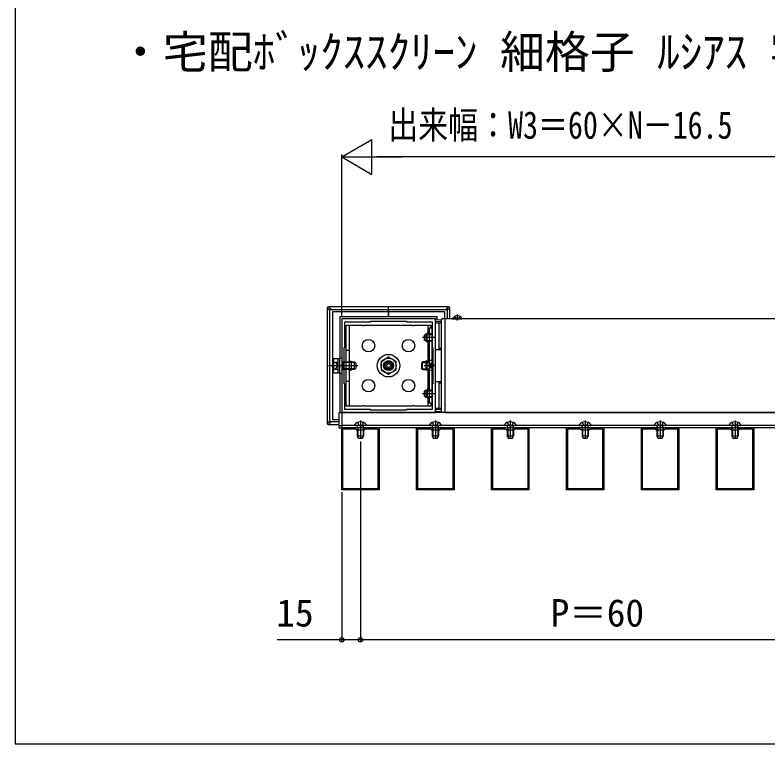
# Model space of a CAD drawing. Units: millimetres, scale not verified. Extents: x -875 to 875, y -1310 to 1300.
# Drawn here: x -875 to -573.5, y -1310 to -1018.2 of the extents above; entities that cross this region are included whole.
import ezdxf
from ezdxf.enums import TextEntityAlignment as Align

# ---------------------------------------------------------------- set-up
doc = ezdxf.new("R2010")
doc.units = ezdxf.units.MM
doc.header["$LTSCALE"] = 4
for name, color, linetype in [('0-1_USER1', 3, 'Continuous'), ('0-2_YKK_11', 7, 'Continuous'), ('0-3_YKK_12', 2, 'Continuous'), ('0-4_YKK_13', 4, 'Continuous'), ('0-5_YKK_D', 6, 'Continuous'), ('0-6_YKK_ZWAK', 7, 'Continuous')]:
    doc.layers.add(name, color=color, linetype=linetype)
doc.styles.add('ＭＳ ゴシック', font='')
doc.styles.get('ＭＳ ゴシック').set_extended_font_data('MS Gothic')

msp = doc.modelspace()

# ---------------------------------------------------------------- linework, layer by layer
at = {"layer": '0-2_YKK_11'}
for points in [[(-706.68, -1177.32), (-706.68, -1139.82), (-744.18, -1139.82), (-744.18, -1177.32)], [(-718.18, -1176.32), (-732.68, -1176.32), (-732.68, -1176.07), (-742.93, -1176.07), (-742.93, -1165.82), (-743.18, -1165.82), (-743.18, -1151.32), (-742.93, -1151.32), (-742.93, -1141.07), (-732.68, -1141.07), (-732.68, -1140.82), (-718.18, -1140.82), (-718.18, -1141.07), (-707.93, -1141.07), (-707.93, -1151.32), (-707.68, -1151.32), (-707.68, -1165.82), (-707.93, -1165.82), (-707.93, -1176.07), (-718.18, -1176.07)], [(-744.18, -1208.32), (-744.18, -1183.32), (-729.18, -1183.32), (-729.18, -1208.32)], [(-743.68, -1207.82), (-743.68, -1183.82), (-738.68, -1183.82), (-738.18, -1184.32), (-735.18, -1184.32), (-734.68, -1183.82), (-729.68, -1183.82), (-729.68, -1207.82)], [(-714.18, -1208.32), (-714.18, -1183.32), (-699.18, -1183.32), (-699.18, -1208.32)], [(-713.68, -1207.82), (-713.68, -1183.82), (-708.68, -1183.82), (-708.18, -1184.32), (-705.18, -1184.32), (-704.68, -1183.82), (-699.68, -1183.82), (-699.68, -1207.82)], [(-684.18, -1208.32), (-684.18, -1183.32), (-669.18, -1183.32), (-669.18, -1208.32)], [(-683.68, -1207.82), (-683.68, -1183.82), (-678.68, -1183.82), (-678.18, -1184.32), (-675.18, -1184.32), (-674.68, -1183.82), (-669.68, -1183.82), (-669.68, -1207.82)], [(-654.18, -1208.32), (-654.18, -1183.32), (-639.18, -1183.32), (-639.18, -1208.32)], [(-653.68, -1207.82), (-653.68, -1183.82), (-648.68, -1183.82), (-648.18, -1184.32), (-645.18, -1184.32), (-644.68, -1183.82), (-639.68, -1183.82), (-639.68, -1207.82)], [(-624.18, -1208.32), (-624.18, -1183.32), (-609.18, -1183.32), (-609.18, -1208.32)], [(-623.68, -1207.82), (-623.68, -1183.82), (-618.68, -1183.82), (-618.18, -1184.32), (-615.18, -1184.32), (-614.68, -1183.82), (-609.68, -1183.82), (-609.68, -1207.82)], [(-594.18, -1208.32), (-594.18, -1183.32), (-579.18, -1183.32), (-579.18, -1208.32)], [(-593.68, -1207.82), (-593.68, -1183.82), (-588.68, -1183.82), (-588.18, -1184.32), (-585.18, -1184.32), (-584.68, -1183.82), (-579.68, -1183.82), (-579.68, -1207.82)]]:
    msp.add_lwpolyline(points, close=True, dxfattribs=at)
at = {"layer": '0-3_YKK_12'}
msp.add_line((-519.18, -1182.57), (-744.18, -1182.57), dxfattribs=at)
for points in [[(-516.18, -1139.82), (-702.93, -1139.82), (-702.93, -1177.32), (-516.18, -1177.32)], [(-519.18, -1177.32), (-744.18, -1177.32), (-744.18, -1183.32), (-519.18, -1183.32)]]:
    msp.add_lwpolyline(points, close=True, dxfattribs=at)
at = {"layer": '0-4_YKK_13'}
for p, q in [((-748.958, -1136.541), (-750, -1135.499)), ((-750, -1135.499), (-750, -1181.642)), ((-749.501, -1135), (-748.459, -1136.042)), ((-725.43, -1135), (-749.501, -1135)), ((-748.958, -1180.6), (-748.958, -1136.541)), ((-725.43, -1136.042), (-725.43, -1135)), ((-725.43, -1136.042), (-725.43, -1135)), ((-701.358, -1135), (-725.43, -1135)), ((-725.43, -1136.042), (-725.43, -1135)), ((-725.43, -1136.042), (-702.4, -1136.042)), ((-725.43, -1136.541), (-725.43, -1136.042)), ((-725.43, -1136.541), (-725.43, -1137.07)), ((-702.4, -1136.042), (-701.358, -1135)), ((-700.859, -1135.499), (-701.901, -1136.541)), ((-701.901, -1136.541), (-701.901, -1139.82)), ((-700.859, -1139.82), (-700.859, -1135.499)), ((-725.43, -1139.07), (-725.43, -1137.07)), ((-725.43, -1139.07), (-725.43, -1137.07)), ((-725.43, -1137.07), (-725.43, -1139.07)), ((-698.955, -1138.837), (-698.502, -1139.745)), ((-697.93, -1138.07), (-697.93, -1140.549)), ((-696.905, -1138.837), (-697.357, -1139.745)), ((-741.18, -1142.32), (-741.18, -1174.82)), ((-734.997, -1142.32), (-715.863, -1142.32)), ((-709.68, -1142.32), (-709.68, -1145.52)), ((-706.68, -1141.515), (-706.68, -1141.365)), ((-705.18, -1141.607), (-706.68, -1141.515)), ((-705.18, -1141.599), (-705.18, -1141.457)), ((-704.18, -1141.66), (-705.18, -1141.599)), ((-705.18, -1151.568), (-705.18, -1141.599)), ((-704.18, -1176.955), (-704.18, -1140.185)), ((-699.727, -1139.82), (-696.132, -1139.82)), ((-697.93, -1140.049), (-698.502, -1139.745)), ((-697.93, -1140.049), (-697.357, -1139.745)), ((-709.93, -1149.12), (-709.93, -1145.52)), ((-709.18, -1145.52), (-709.93, -1145.52)), ((-709.18, -1143.57), (-709.18, -1173.57)), ((-707.93, -1143.57), (-709.18, -1143.57)), ((-707.93, -1173.57), (-707.93, -1143.57)), ((-707.93, -1147.32), (-711.885, -1147.32)), ((-710.53, -1145.82), (-711.03, -1146.32)), ((-711.03, -1148.32), (-711.03, -1146.32)), ((-710.53, -1148.82), (-711.03, -1148.32)), ((-706.93, -1147.32), (-710.58, -1147.32)), ((-710.53, -1145.82), (-710.53, -1148.82)), ((-707.93, -1145.82), (-709.93, -1145.82)), ((-707.93, -1146.07), (-709.93, -1146.07)), ((-707.93, -1148.57), (-709.93, -1148.57)), ((-707.93, -1148.82), (-709.93, -1148.82)), ((-709.18, -1149.12), (-709.93, -1149.12)), ((-709.68, -1149.12), (-709.68, -1157.331)), ((-705.18, -1151.568), (-704.18, -1151.577)), ((-742.43, -1152.32), (-741.18, -1152.32)), ((-709.68, -1152.32), (-709.18, -1152.32)), ((-706.68, -1164.875), (-706.68, -1152.266)), ((-747.58, -1156.07), (-747.356, -1155.684)), ((-747.58, -1161.07), (-747.58, -1156.07)), ((-747.356, -1155.684), (-745.58, -1155.684)), ((-747.356, -1157.127), (-745.58, -1157.127)), ((-745.58, -1161.457), (-745.58, -1155.684)), ((-745.58, -1155.72), (-744.98, -1155.72)), ((-744.18, -1155.445), (-744.18, -1161.695)), ((-744.18, -1157.17), (-744.139, -1157.17)), ((-744.139, -1157.17), (-743.669, -1157.07)), ((-744.139, -1157.17), (-743.669, -1157.34)), ((-743.669, -1160.07), (-743.669, -1157.07)), ((-741.18, -1156.77), (-740.43, -1156.77)), ((-740.43, -1156.77), (-740.43, -1160.37)), ((-739.08, -1160.07), (-739.08, -1157.07)), ((-739.08, -1157.07), (-738.58, -1157.57)), ((-738.58, -1157.57), (-738.58, -1159.57)), ((-711.78, -1157.07), (-712.28, -1157.57)), ((-712.28, -1157.57), (-712.28, -1159.57)), ((-711.78, -1160.07), (-711.78, -1157.07)), ((-710.43, -1156.77), (-710.43, -1160.37)), ((-709.68, -1156.77), (-710.43, -1156.77)), ((-709.93, -1159.701), (-709.93, -1157.421)), ((-707.93, -1156.57), (-709.18, -1156.57)), ((-709.18, -1157.421), (-709.18, -1159.72)), ((-707.93, -1157.745), (-709.18, -1157.745)), ((-749.43, -1158.57), (-737.724, -1158.57)), ((-747.356, -1160.014), (-745.58, -1160.014)), ((-744.18, -1159.97), (-744.139, -1159.97)), ((-744.139, -1159.97), (-743.669, -1159.8)), ((-744.139, -1159.97), (-743.669, -1160.07)), ((-741.18, -1160.37), (-740.43, -1160.37)), ((-739.08, -1160.07), (-738.58, -1159.57)), ((-711.78, -1160.07), (-712.28, -1159.57)), ((-711.22, -1158.57), (-707.18, -1158.57)), ((-706.93, -1158.57), (-710.58, -1158.57)), ((-709.68, -1160.37), (-710.43, -1160.37)), ((-709.68, -1159.81), (-709.68, -1168.02)), ((-707.68, -1157.945), (-709.18, -1157.945)), ((-707.68, -1159.195), (-709.18, -1159.195)), ((-707.93, -1159.395), (-709.18, -1159.395)), ((-707.93, -1160.57), (-709.18, -1160.57)), ((-747.58, -1161.07), (-747.356, -1161.457)), ((-747.356, -1161.457), (-745.58, -1161.457)), ((-744.98, -1161.42), (-745.58, -1161.42)), ((-744.93, -1161.695), (-744.93, -1177.32)), ((-742.43, -1164.82), (-741.18, -1164.82)), ((-709.68, -1164.82), (-709.18, -1164.82)), ((-706.68, -1164.875), (-705.18, -1164.862)), ((-706.68, -1175.625), (-706.68, -1164.875)), ((-705.18, -1164.862), (-704.18, -1164.853)), ((-705.18, -1165.573), (-705.18, -1164.862)), ((-704.18, -1165.564), (-705.18, -1165.573)), ((-705.18, -1175.542), (-705.18, -1165.573)), ((-707.93, -1169.82), (-711.885, -1169.82)), ((-710.53, -1168.32), (-711.03, -1168.82)), ((-711.03, -1170.82), (-711.03, -1168.82)), ((-706.93, -1169.82), (-710.58, -1169.82)), ((-710.53, -1168.32), (-710.53, -1171.32)), ((-709.93, -1168.02), (-709.93, -1171.62)), ((-709.18, -1168.02), (-709.93, -1168.02)), ((-707.93, -1168.32), (-709.93, -1168.32)), ((-707.93, -1168.57), (-709.93, -1168.57)), ((-710.53, -1171.32), (-711.03, -1170.82)), ((-707.93, -1171.07), (-709.93, -1171.07)), ((-707.93, -1171.32), (-709.93, -1171.32)), ((-709.18, -1171.62), (-709.93, -1171.62)), ((-709.68, -1171.62), (-709.68, -1174.82)), ((-715.863, -1174.82), (-734.997, -1174.82)), ((-707.93, -1173.57), (-709.18, -1173.57)), ((-706.68, -1175.625), (-705.18, -1175.534)), ((-706.68, -1175.776), (-704.18, -1175.623)), ((-706.68, -1175.776), (-706.68, -1175.625)), ((-706.68, -1176.276), (-706.68, -1175.776)), ((-705.18, -1175.542), (-704.18, -1175.48)), ((-705.18, -1175.684), (-705.18, -1175.542)), ((-704.18, -1176.123), (-706.68, -1176.276)), ((-706.68, -1176.276), (-706.68, -1177.026)), ((-704.18, -1176.873), (-706.68, -1177.026)), ((-750, -1181.642), (-748.958, -1180.6)), ((-748.459, -1181.099), (-749.501, -1182.141)), ((-745.18, -1181.099), (-748.459, -1181.099)), ((-737.855, -1181.314), (-737.252, -1182.523)), ((-736.68, -1180.57), (-736.68, -1187.92)), ((-735.505, -1181.314), (-736.107, -1182.523)), ((-707.855, -1181.314), (-707.252, -1182.523)), ((-706.68, -1180.57), (-706.68, -1187.92)), ((-705.505, -1181.314), (-706.107, -1182.523)), ((-677.855, -1181.314), (-677.252, -1182.523)), ((-676.68, -1180.57), (-676.68, -1187.92)), ((-675.505, -1181.314), (-676.107, -1182.523)), ((-647.855, -1181.314), (-647.252, -1182.523)), ((-646.68, -1180.57), (-646.68, -1187.92)), ((-645.505, -1181.314), (-646.107, -1182.523)), ((-617.855, -1181.314), (-617.252, -1182.523)), ((-616.68, -1180.57), (-616.68, -1187.92)), ((-615.505, -1181.314), (-616.107, -1182.523)), ((-587.855, -1181.314), (-587.252, -1182.523)), ((-586.68, -1180.57), (-586.68, -1187.92)), ((-585.505, -1181.314), (-586.107, -1182.523)), ((-749.501, -1182.141), (-745.18, -1182.141)), ((-745.18, -1182.57), (-744.18, -1182.57)), ((-739.055, -1182.271), (-739.055, -1182.32)), ((-734.555, -1182.57), (-738.805, -1182.57)), ((-737.93, -1183.27), (-737.822, -1182.973)), ((-737.93, -1183.27), (-735.43, -1183.27)), ((-737.93, -1183.27), (-737.93, -1186.72)), ((-737.713, -1183.27), (-737.81, -1182.809)), ((-737.713, -1183.27), (-737.713, -1187.18)), ((-736.68, -1182.827), (-737.252, -1182.523)), ((-736.68, -1182.827), (-736.107, -1182.523)), ((-735.646, -1183.27), (-735.549, -1182.809)), ((-735.646, -1183.27), (-735.646, -1187.18)), ((-735.43, -1183.27), (-735.538, -1182.973)), ((-735.43, -1183.27), (-735.43, -1186.72)), ((-734.305, -1182.271), (-734.305, -1182.32)), ((-709.055, -1182.271), (-709.055, -1182.32)), ((-704.555, -1182.57), (-708.805, -1182.57)), ((-707.93, -1183.27), (-707.822, -1182.973)), ((-707.93, -1183.27), (-705.43, -1183.27)), ((-707.93, -1183.27), (-707.93, -1186.72)), ((-707.713, -1183.27), (-707.81, -1182.809)), ((-707.713, -1183.27), (-707.713, -1187.18)), ((-706.68, -1182.827), (-707.252, -1182.523)), ((-706.68, -1182.827), (-706.107, -1182.523)), ((-705.646, -1183.27), (-705.549, -1182.809)), ((-705.646, -1183.27), (-705.646, -1187.18)), ((-705.43, -1183.27), (-705.538, -1182.973)), ((-705.43, -1183.27), (-705.43, -1186.72)), ((-704.305, -1182.271), (-704.305, -1182.32)), ((-679.055, -1182.271), (-679.055, -1182.32)), ((-674.555, -1182.57), (-678.805, -1182.57)), ((-677.93, -1183.27), (-677.822, -1182.973)), ((-677.93, -1183.27), (-675.43, -1183.27)), ((-677.93, -1183.27), (-677.93, -1186.72)), ((-677.713, -1183.27), (-677.81, -1182.809)), ((-677.713, -1183.27), (-677.713, -1187.18)), ((-676.68, -1182.827), (-677.252, -1182.523)), ((-676.68, -1182.827), (-676.107, -1182.523)), ((-675.646, -1183.27), (-675.549, -1182.809)), ((-675.646, -1183.27), (-675.646, -1187.18)), ((-675.43, -1183.27), (-675.538, -1182.973)), ((-675.43, -1183.27), (-675.43, -1186.72)), ((-674.305, -1182.271), (-674.305, -1182.32)), ((-649.055, -1182.271), (-649.055, -1182.32)), ((-644.555, -1182.57), (-648.805, -1182.57)), ((-647.93, -1183.27), (-647.822, -1182.973)), ((-647.93, -1183.27), (-645.43, -1183.27)), ((-647.93, -1183.27), (-647.93, -1186.72)), ((-647.713, -1183.27), (-647.81, -1182.809)), ((-647.713, -1183.27), (-647.713, -1187.18)), ((-646.68, -1182.827), (-647.252, -1182.523)), ((-646.68, -1182.827), (-646.107, -1182.523)), ((-645.646, -1183.27), (-645.549, -1182.809)), ((-645.646, -1183.27), (-645.646, -1187.18)), ((-645.43, -1183.27), (-645.538, -1182.973)), ((-645.43, -1183.27), (-645.43, -1186.72)), ((-644.305, -1182.271), (-644.305, -1182.32)), ((-619.055, -1182.271), (-619.055, -1182.32)), ((-614.555, -1182.57), (-618.805, -1182.57)), ((-617.93, -1183.27), (-617.822, -1182.973)), ((-617.93, -1183.27), (-615.43, -1183.27)), ((-617.93, -1183.27), (-617.93, -1186.72)), ((-617.713, -1183.27), (-617.81, -1182.809)), ((-617.713, -1183.27), (-617.713, -1187.18)), ((-616.68, -1182.827), (-617.252, -1182.523)), ((-616.68, -1182.827), (-616.107, -1182.523)), ((-615.646, -1183.27), (-615.549, -1182.809)), ((-615.646, -1183.27), (-615.646, -1187.18)), ((-615.43, -1183.27), (-615.538, -1182.973)), ((-615.43, -1183.27), (-615.43, -1186.72)), ((-614.305, -1182.271), (-614.305, -1182.32)), ((-589.055, -1182.271), (-589.055, -1182.32)), ((-584.555, -1182.57), (-588.805, -1182.57)), ((-587.93, -1183.27), (-587.822, -1182.973)), ((-587.93, -1183.27), (-585.43, -1183.27)), ((-587.93, -1183.27), (-587.93, -1186.72)), ((-587.713, -1183.27), (-587.81, -1182.809)), ((-587.713, -1183.27), (-587.713, -1187.18)), ((-586.68, -1182.827), (-587.252, -1182.523)), ((-586.68, -1182.827), (-586.107, -1182.523)), ((-585.646, -1183.27), (-585.549, -1182.809)), ((-585.646, -1183.27), (-585.646, -1187.18)), ((-585.43, -1183.27), (-585.538, -1182.973)), ((-585.43, -1183.27), (-585.43, -1186.72)), ((-584.305, -1182.271), (-584.305, -1182.32)), ((-737.93, -1186.72), (-737.53, -1187.57)), ((-737.93, -1186.72), (-735.43, -1186.72)), ((-737.53, -1187.57), (-735.83, -1187.57)), ((-735.83, -1187.57), (-735.43, -1186.72)), ((-707.93, -1186.72), (-707.53, -1187.57)), ((-707.93, -1186.72), (-705.43, -1186.72)), ((-707.53, -1187.57), (-705.83, -1187.57)), ((-705.83, -1187.57), (-705.43, -1186.72)), ((-677.93, -1186.72), (-677.53, -1187.57)), ((-677.93, -1186.72), (-675.43, -1186.72)), ((-677.53, -1187.57), (-675.83, -1187.57)), ((-675.83, -1187.57), (-675.43, -1186.72)), ((-647.93, -1186.72), (-647.53, -1187.57)), ((-647.93, -1186.72), (-645.43, -1186.72)), ((-647.53, -1187.57), (-645.83, -1187.57)), ((-645.83, -1187.57), (-645.43, -1186.72)), ((-617.93, -1186.72), (-617.53, -1187.57)), ((-617.93, -1186.72), (-615.43, -1186.72)), ((-617.53, -1187.57), (-615.83, -1187.57)), ((-615.83, -1187.57), (-615.43, -1186.72)), ((-587.93, -1186.72), (-587.53, -1187.57)), ((-587.93, -1186.72), (-585.43, -1186.72)), ((-587.53, -1187.57), (-585.83, -1187.57)), ((-585.83, -1187.57), (-585.43, -1186.72))]:
    msp.add_line(p, q, dxfattribs=at)
for points in [[(-748.459, -1136.042), (-725.43, -1136.042), (-725.43, -1136.541)], [(-725.43, -1136.042), (-725.43, -1136.541), (-725.43, -1137.07)], [(-702.93, -1139.82), (-702.93, -1137.07), (-725.43, -1137.07), (-725.43, -1136.541)], [(-725.43, -1137.07), (-747.93, -1137.07), (-747.93, -1180.07), (-745.18, -1180.07)], [(-725.43, -1139.07), (-744.93, -1139.07), (-744.93, -1155.445)], [(-705.93, -1140.161), (-705.93, -1139.07), (-725.43, -1139.07)], [(-703.706, -1139.686), (-702.93, -1139.645), (-702.93, -1139.895), (-702.93, -1177.246), (-702.93, -1177.32)], [(-735.863, -1174.82), (-742.43, -1174.82), (-742.43, -1142.32), (-735.863, -1142.32)], [(-714.997, -1142.32), (-708.43, -1142.32), (-708.43, -1143.57)], [(-704.18, -1141.018), (-706.68, -1140.865), (-706.68, -1140.115), (-704.18, -1140.268)], [(-704.18, -1141.518), (-706.68, -1141.365), (-706.68, -1140.865)], [(-705.18, -1152.279), (-706.68, -1152.266), (-706.68, -1141.515)], [(-710.8, -1146.09), (-710.13, -1146.09), (-707.93, -1146.09)], [(-710.8, -1148.55), (-710.13, -1148.55), (-707.93, -1148.55)], [(-710.53, -1145.82), (-710.13, -1145.82), (-707.93, -1145.82)], [(-707.93, -1148.82), (-710.13, -1148.82), (-710.53, -1148.82)], [(-704.18, -1152.288), (-705.18, -1152.279), (-705.18, -1151.568)], [(-747.581, -1157.045), (-746.402, -1157.62), (-745.897, -1158.57)], [(-744.18, -1161.695), (-744.98, -1161.695), (-744.98, -1155.445), (-744.18, -1155.445)], [(-743.669, -1157.07), (-739.48, -1157.07), (-739.08, -1157.07)], [(-738.81, -1157.34), (-739.48, -1157.34), (-743.669, -1157.34)], [(-712.05, -1157.34), (-711.38, -1157.34), (-709.18, -1157.34)], [(-709.18, -1157.07), (-711.38, -1157.07), (-711.78, -1157.07)], [(-747.581, -1160.095), (-746.402, -1159.52), (-745.897, -1158.57)], [(-738.81, -1159.8), (-739.48, -1159.8), (-743.669, -1159.8)], [(-739.08, -1160.07), (-739.48, -1160.07), (-743.669, -1160.07)], [(-712.05, -1159.8), (-711.38, -1159.8), (-709.18, -1159.8)], [(-711.78, -1160.07), (-711.38, -1160.07), (-709.18, -1160.07)], [(-710.8, -1168.59), (-710.13, -1168.59), (-707.93, -1168.59)], [(-710.53, -1168.32), (-710.13, -1168.32), (-707.93, -1168.32)], [(-710.8, -1171.05), (-710.13, -1171.05), (-707.93, -1171.05)], [(-707.93, -1171.32), (-710.13, -1171.32), (-710.53, -1171.32)], [(-708.43, -1173.57), (-708.43, -1174.82), (-714.997, -1174.82)]]:
    msp.add_lwpolyline(points, dxfattribs=at)
for points in [[(-722.43, -1156.838), (-725.43, -1155.106), (-728.43, -1156.838), (-728.43, -1160.302), (-725.43, -1162.034), (-722.43, -1160.302)], [(-745.18, -1177.32), (-744.18, -1177.32), (-744.18, -1183.57), (-745.18, -1183.57)]]:
    msp.add_lwpolyline(points, close=True, dxfattribs=at)
for centre, radius in [((-733.43, -1150.57), 2.5), ((-717.43, -1150.57), 2.5), ((-725.43, -1158.57), 4.5), ((-725.43, -1158.57), 3), ((-725.43, -1158.57), 2), ((-725.43, -1158.57), 1.662), ((-725.43, -1158.57), 1.325), ((-725.43, -1158.57), 0.75), ((-733.43, -1166.57), 2.5), ((-717.43, -1166.57), 2.5)]:
    msp.add_circle(centre, radius, dxfattribs=at)
for centre, radius, start, end in [((-748.457, -1136.543), 0.501, 90.24971, 179.75029), ((-702.402, -1136.543), 0.501, 0.24971, 89.75029), ((-703.68, -1140.185), 0.5, 93, 180), ((-699.727, -1139.743), 0.0772, 152.71904, 270), ((-697.93, -1140.67), 2.1, 27.28096, 152.71904), ((-696.132, -1139.743), 0.0772, 270, 27.28096), ((-735.43, -1142.07), 0.5, 210, 330), ((-715.43, -1142.07), 0.5, 210, 330), ((-746.302, -1156.405), 1.278, 145.61708, 214.38292), ((-742.803, -1158.57), 4.777, 162.41276, 197.58724), ((-709.555, -1158.07), 0.75, 60.00006, 119.99994), ((-746.302, -1160.735), 1.278, 145.61708, 214.38292), ((-709.555, -1159.07), 0.75, 240.00006, 299.99994), ((-735.43, -1175.07), 0.5, 30, 150), ((-715.43, -1175.07), 0.5, 30, 150), ((-703.68, -1176.955), 0.5, 180, 226.88504), ((-748.457, -1180.598), 0.501, 180.24971, 269.75029), ((-736.68, -1184.02), 2.95, 36.38156, 143.61844), ((-706.68, -1184.02), 2.95, 36.38156, 143.61844), ((-676.68, -1184.02), 2.95, 36.38156, 143.61844), ((-646.68, -1184.02), 2.95, 36.38156, 143.61844), ((-616.68, -1184.02), 2.95, 36.38156, 143.61844), ((-586.68, -1184.02), 2.95, 36.38156, 143.61844), ((-738.805, -1182.32), 0.25, 180, 270), ((-738.103, -1182.87), 0.3, 340.03043, 90), ((-735.256, -1182.87), 0.3, 90, 199.96957), ((-734.555, -1182.32), 0.25, 270, 0), ((-708.805, -1182.32), 0.25, 180, 270), ((-708.103, -1182.87), 0.3, 340.03043, 90), ((-705.256, -1182.87), 0.3, 90, 199.96957), ((-704.555, -1182.32), 0.25, 270, 0), ((-678.805, -1182.32), 0.25, 180, 270), ((-678.103, -1182.87), 0.3, 340.03043, 90), ((-675.256, -1182.87), 0.3, 90, 199.96957), ((-674.555, -1182.32), 0.25, 270, 0), ((-648.805, -1182.32), 0.25, 180, 270), ((-648.103, -1182.87), 0.3, 340.03043, 90), ((-645.256, -1182.87), 0.3, 90, 199.96957), ((-644.555, -1182.32), 0.25, 270, 0), ((-618.805, -1182.32), 0.25, 180, 270), ((-618.103, -1182.87), 0.3, 340.03043, 90), ((-615.256, -1182.87), 0.3, 90, 199.96957), ((-614.555, -1182.32), 0.25, 270, 0), ((-588.805, -1182.32), 0.25, 180, 270), ((-588.103, -1182.87), 0.3, 340.03043, 90), ((-585.256, -1182.87), 0.3, 90, 199.96957), ((-584.555, -1182.32), 0.25, 270, 0)]:
    msp.add_arc(centre, radius, start, end, dxfattribs=at)
for centre, major_axis in [((-749.499, -1135.501), (-0.355, 0.355)), ((-701.36, -1135.501), (0.355, 0.355)), ((-749.499, -1181.64), (-0.355, -0.355))]:
    msp.add_ellipse(centre, major_axis=major_axis, ratio=0.99628, start_param=5.4996506, end_param=7.06672, dxfattribs=at)
at = {"layer": '0-5_YKK_D'}
for p, q in [((-744.18, -1075), (-732.055, -1068)), ((-732.055, -1082), (-732.055, -1068)), ((-744.18, -1138.97), (-744.18, -1074)), ((-744.18, -1075), (-732.055, -1082)), ((-744.18, -1075), (-719.931, -1075)), ((-526.43, -1075), (-730.18, -1075)), ((-736.68, -1188.92), (-736.68, -1269.32)), ((-736.68, -1188.92), (-736.68, -1269.32)), ((-744.18, -1209.17), (-744.18, -1269.32)), ((-526.68, -1268.32), (-736.68, -1268.32))]:
    msp.add_line(p, q, dxfattribs=at)
msp.add_lwpolyline([(-736.68, -1268.32), (-744.18, -1268.32), (-770.089, -1268.32)], dxfattribs=at)
for centre in [(-744.18, -1268.32), (-736.68, -1268.32), (-736.68, -1268.32)]:
    msp.add_circle(centre, 0.875, dxfattribs=at)
at = {"layer": '0-6_YKK_ZWAK'}
msp.add_line((-875, 1240), (-875, -1310), dxfattribs=at)
msp.add_lwpolyline([(-875, -1310), (875, -1310), (875, 1240)], dxfattribs=at)

# ---------------------------------------------------------------- texts
at = {"layer": '0-1_USER1', "style": 'ＭＳ ゴシック'}
msp.add_text('・宅配ﾎﾞｯｸｽｽｸﾘｰﾝ 細格子 ﾙｼｱｽ 宅配ﾎﾞｯｸｽの両側に延長の場合', height=13.2, dxfattribs=at).set_placement((-833.829, -1043.484), align=Align.BOTTOM_LEFT)
at = {"layer": '0-5_YKK_D', "style": 'ＭＳ ゴシック', "width": 0.8}
msp.add_text('出来幅：W3＝60×N－16.5', height=11, dxfattribs=at).set_placement((-725.566, -1071.04), align=Align.BOTTOM_LEFT)
at = {"layer": '0-5_YKK_D', "style": 'ＭＳ ゴシック'}
for s, p in [('15', (-770.39, -1266.32)), ('P＝60', (-660.529, -1266.32))]:
    msp.add_text(s, height=11, dxfattribs=at).set_placement(p, align=Align.BOTTOM_LEFT)

doc.saveas('drawing.dxf')
